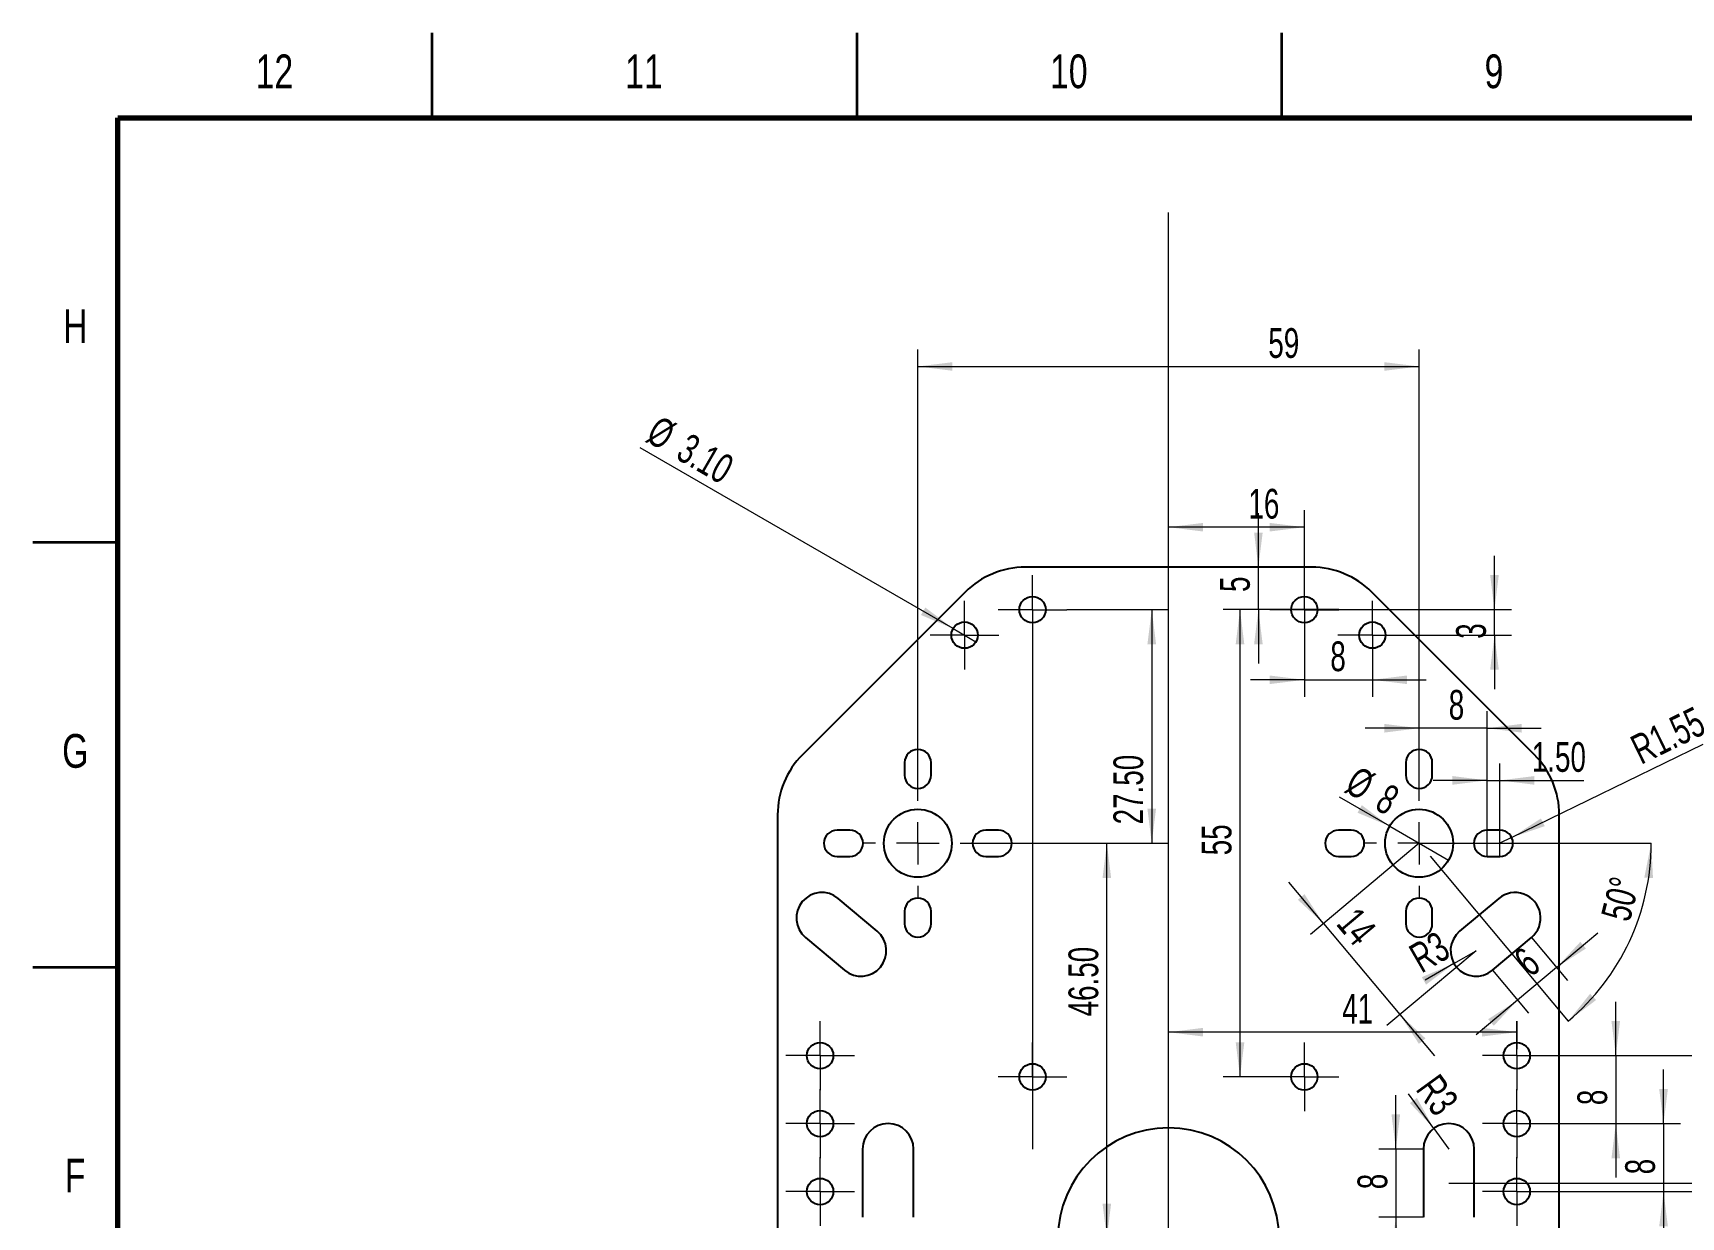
# Model space of a CAD drawing. Header units: millimetres. Extents: x 0 to 594, y 0 to 420.
# Drawn here: x 0 to 194, y 280.6 to 420 of the extents above; entities that cross this region are included whole.
import ezdxf

# ---------------------------------------------------------------- set-up
doc = ezdxf.new("R2010")
doc.units = ezdxf.units.MM
doc.styles.add('SLDTEXTSTYLE0', font='TXT', dxfattribs={"width": 0.75})
doc.styles.add('SLDTEXTSTYLE3', font='TXT', dxfattribs={"width": 0.7})
doc.dimstyles.new('SLDDIMSTYLE0', dxfattribs={"dimtxt": 3.5, "dimasz": 4.08, "dimexe": 0, "dimexo": 0.0625, "dimgap": 0.875, "dimtad": 2, "dimrnd": 1e-09, "dimzin": 12, "dimdsep": 46, "dimtxsty": 'SLDTEXTSTYLE3', "dimsah": 1, "dimcen": 0.09, "dimadec": 0, "dimazin": 3, "dimtfac": 1, "dimtmove": 0, "dimatfit": 0, "dimfxl": 1, "dimfrac": 2, "dimtolj": 1, "dimtzin": 12, "dimarcsym": 0})
doc.dimstyles.new('SLDDIMSTYLE1', dxfattribs={"dimtxt": 3.5, "dimasz": 4.08, "dimexe": 0, "dimexo": 0.0625, "dimgap": 0.875, "dimtad": 2, "dimrnd": 1e-09, "dimzin": 12, "dimdsep": 46, "dimtxsty": 'SLDTEXTSTYLE3', "dimsah": 1, "dimcen": 0.09, "dimadec": 0, "dimazin": 3, "dimtfac": 1, "dimtofl": 0, "dimtmove": 0, "dimatfit": 3, "dimfxl": 1, "dimfrac": 2, "dimtolj": 1, "dimtzin": 12, "dimarcsym": 0})
doc.dimstyles.new('SLDDIMSTYLE2', dxfattribs={"dimtxt": 3.5, "dimasz": 4.08, "dimexe": 0, "dimexo": 0.0625, "dimgap": 0.875, "dimtad": 2, "dimrnd": 1e-09, "dimzin": 12, "dimdsep": 46, "dimtxsty": 'SLDTEXTSTYLE3', "dimblk1": 'NONE', "dimsah": 1, "dimcen": 0, "dimadec": 0, "dimazin": 3, "dimtfac": 1, "dimtmove": 0, "dimatfit": 3, "dimldrblk": 'NONE', "dimfxl": 1, "dimfrac": 2, "dimtolj": 1, "dimtzin": 12, "dimarcsym": 0})
doc.dimstyles.new('SLDDIMSTYLE3', dxfattribs={"dimtxt": 3.5, "dimasz": 4.08, "dimexe": 0, "dimexo": 0.0625, "dimgap": 0.875, "dimtad": 2, "dimrnd": 1e-09, "dimzin": 12, "dimdsep": 46, "dimtxsty": 'SLDTEXTSTYLE3', "dimsah": 1, "dimcen": 0, "dimadec": 0, "dimazin": 3, "dimtfac": 1, "dimtofl": 0, "dimtmove": 0, "dimatfit": 3, "dimfxl": 1, "dimfrac": 2, "dimtolj": 1, "dimtzin": 12, "dimarcsym": 0})
doc.dimstyles.new('SLDDIMSTYLE4', dxfattribs={"dimtxt": 3.5, "dimasz": 4.08, "dimexe": 0, "dimexo": 0.0625, "dimgap": 0.875, "dimtad": 2, "dimrnd": 1e-09, "dimzin": 4, "dimdsep": 46, "dimtxsty": 'SLDTEXTSTYLE3', "dimsah": 1, "dimcen": 0.09, "dimadec": 0, "dimazin": 1, "dimtfac": 1, "dimtmove": 0, "dimatfit": 0, "dimfxl": 1, "dimfrac": 2, "dimtolj": 1, "dimtzin": 12, "dimarcsym": 0})
doc.dimstyles.new('SLDDIMSTYLE5', dxfattribs={"dimtxt": 3.5, "dimasz": 4.08, "dimexe": 0, "dimexo": 0.0625, "dimgap": 0.875, "dimtad": 2, "dimrnd": 1e-09, "dimzin": 4, "dimdsep": 46, "dimtxsty": 'SLDTEXTSTYLE3', "dimsah": 1, "dimcen": 0.09, "dimadec": 0, "dimazin": 1, "dimtfac": 1, "dimtofl": 0, "dimtmove": 0, "dimatfit": 3, "dimfxl": 1, "dimfrac": 2, "dimtolj": 1, "dimtzin": 12, "dimarcsym": 0})
doc.dimstyles.new('SLDDIMSTYLE6', dxfattribs={"dimtxt": 3.5, "dimasz": 4.08, "dimexe": 0, "dimexo": 0.0625, "dimgap": 0.875, "dimtad": 2, "dimdec": 4, "dimzin": 12, "dimdsep": 46, "dimtxsty": 'SLDTEXTSTYLE3', "dimsah": 1, "dimcen": 0.09, "dimazin": 3, "dimtfac": 1, "dimtofl": 0, "dimtmove": 0, "dimatfit": 3, "dimfxl": 1, "dimfrac": 2, "dimtolj": 1, "dimtzin": 12, "dimarcsym": 0})
doc.dimstyles.new('SLDDIMSTYLE7', dxfattribs={"dimtxt": 3.5, "dimasz": 4.08, "dimexe": 0, "dimexo": 0.0625, "dimgap": 0.875, "dimtad": 2, "dimrnd": 1e-09, "dimzin": 4, "dimdsep": 46, "dimtxsty": 'SLDTEXTSTYLE3', "dimblk1": 'NONE', "dimsah": 1, "dimcen": 0, "dimadec": 0, "dimazin": 1, "dimtfac": 1, "dimtmove": 0, "dimatfit": 3, "dimldrblk": 'NONE', "dimfxl": 1, "dimfrac": 2, "dimtolj": 1, "dimtzin": 12, "dimarcsym": 0})

# ---------------------------------------------------------------- blocks, each defined once
blk = doc.blocks.new('_D_2')
at = {"color": 7, "linetype": 'Continuous', "lineweight": 18}
for q in [(153.77, 330.02), (166.61, 322.61)]:
    blk.add_line((159.69, 326.61), q, dxfattribs=at)
blk.add_solid([(159.69, 326.61), (156.41, 329.09), (155.9, 328.21)], dxfattribs=at)
at = {"color": 7, "linetype": 'Continuous', "lineweight": 18, "char_height": 3.5, "attachment_point": 1, "rotation": 330, "style": 'SLDTEXTSTYLE3'}
for s, insert in [('%%c', (155.97, 333.83)), ('8', (159.53, 331.76))]:
    blk.add_mtext(s, dxfattribs=dict(at, insert=insert))
blk = doc.blocks.new('_None')
blk = doc.blocks.new('_D_3')
at = {"color": 7, "linetype": 'Continuous', "lineweight": 18}
for q in [(196.6, 336.28), (172.65, 324.61)]:
    blk.add_line((174.04, 325.29), q, dxfattribs=at)
blk.add_solid([(174.04, 325.29), (177.93, 326.62), (177.49, 327.53)], dxfattribs=at)
at = {"color": 7, "linetype": 'Continuous', "lineweight": 18, "insert": (187.73, 336.97), "char_height": 3.5, "attachment_point": 1, "rotation": 25.981, "style": 'SLDTEXTSTYLE3'}
blk.add_mtext('R1.55', dxfattribs=at)
blk = doc.blocks.new('_D_4')
at = {"color": 7, "linetype": 'Continuous', "lineweight": 18}
for p, q in [((171.15, 323.06), (171.15, 334.01)), ((172.65, 323.06), (172.65, 334.01)), ((171.15, 332.01), (164.8, 332.01)), ((171.15, 332.01), (172.65, 332.01)), ((172.65, 332.01), (182.55, 332.01))]:
    blk.add_line(p, q, dxfattribs=at)
for points in [[(171.15, 332.01), (167.07, 332.52), (167.07, 331.5)], [(172.65, 332.01), (176.73, 331.5), (176.73, 332.52)]]:
    blk.add_solid(points, dxfattribs=at)
at = {"color": 7, "linetype": 'Continuous', "lineweight": 18, "insert": (176.41, 336.52), "char_height": 3.5, "attachment_point": 1, "style": 'SLDTEXTSTYLE3'}
blk.add_mtext('1.50', dxfattribs=at)
blk = doc.blocks.new('_D_5')
at = {"color": 7, "linetype": 'Continuous', "lineweight": 18}
for p, q in [((163.15, 331.11), (163.15, 340.15)), ((171.15, 324.61), (171.15, 340.15)), ((163.15, 338.15), (156.8, 338.15)), ((171.15, 338.15), (163.15, 338.15)), ((171.15, 338.15), (177.5, 338.15))]:
    blk.add_line(p, q, dxfattribs=at)
for points in [[(163.15, 338.15), (159.07, 338.66), (159.07, 337.64)], [(171.15, 338.15), (175.23, 337.64), (175.23, 338.66)]]:
    blk.add_solid(points, dxfattribs=at)
at = {"color": 7, "linetype": 'Continuous', "lineweight": 18, "insert": (166.64, 342.66), "char_height": 3.5, "attachment_point": 1, "style": 'SLDTEXTSTYLE3'}
blk.add_mtext('8', dxfattribs=at)
blk = doc.blocks.new('_D_6')
at = {"color": 7, "linetype": 'Continuous', "lineweight": 18}
for p, q in [((174.65, 303.66), (174.65, 300.37)), ((174.65, 302.37), (133.65, 302.37))]:
    blk.add_line(p, q, dxfattribs=at)
for points in [[(133.65, 302.37), (137.73, 301.86), (137.73, 302.88)], [(174.65, 302.37), (170.57, 302.88), (170.57, 301.86)]]:
    blk.add_solid(points, dxfattribs=at)
at = {"color": 7, "linetype": 'Continuous', "lineweight": 18, "insert": (154.1, 306.88), "char_height": 3.5, "attachment_point": 1, "style": 'SLDTEXTSTYLE3'}
blk.add_mtext('41', dxfattribs=at)
blk = doc.blocks.new('_D_7')
at = {"color": 7, "linetype": 'Continuous', "lineweight": 18}
for p, q in [((104.15, 331.11), (104.15, 382.74)), ((163.15, 331.11), (163.15, 382.74)), ((104.15, 380.74), (163.15, 380.74))]:
    blk.add_line(p, q, dxfattribs=at)
for points in [[(104.15, 380.74), (108.23, 380.23), (108.23, 381.24)], [(163.15, 380.74), (159.07, 381.24), (159.07, 380.23)]]:
    blk.add_solid(points, dxfattribs=at)
at = {"color": 7, "linetype": 'Continuous', "lineweight": 18, "insert": (145.4, 385.25), "char_height": 3.5, "attachment_point": 1, "style": 'SLDTEXTSTYLE3'}
blk.add_mtext('59', dxfattribs=at)
blk = doc.blocks.new('_D_8')
at = {"color": 7, "linetype": 'Continuous', "lineweight": 18}
for p, q in [((133.65, 324.61), (133.65, 363.82)), ((149.65, 356.16), (149.65, 363.82)), ((149.65, 361.82), (133.65, 361.82))]:
    blk.add_line(p, q, dxfattribs=at)
for points in [[(133.65, 361.82), (137.73, 361.31), (137.73, 362.32)], [(149.65, 361.82), (145.57, 362.32), (145.57, 361.31)]]:
    blk.add_solid(points, dxfattribs=at)
at = {"color": 7, "linetype": 'Continuous', "lineweight": 18, "insert": (143.06, 366.33), "char_height": 3.5, "attachment_point": 1, "style": 'SLDTEXTSTYLE3'}
blk.add_mtext('16', dxfattribs=at)
blk = doc.blocks.new('_D_12')
at = {"color": 7, "linetype": 'Continuous', "lineweight": 18}
for p, q in [((110.65, 324.61), (128.4, 324.61)), ((126.4, 278.11), (126.4, 324.61)), ((133.65, 278.11), (124.4, 278.11))]:
    blk.add_line(p, q, dxfattribs=at)
for points in [[(126.4, 324.61), (125.89, 320.53), (126.9, 320.53)], [(126.4, 278.11), (126.9, 282.19), (125.89, 282.19)]]:
    blk.add_solid(points, dxfattribs=at)
at = {"color": 7, "linetype": 'Continuous', "lineweight": 18, "insert": (121.88, 304.22), "char_height": 3.5, "attachment_point": 1, "rotation": 90, "style": 'SLDTEXTSTYLE3'}
blk.add_mtext('46.50', dxfattribs=at)
blk = doc.blocks.new('_D_13')
at = {"color": 7, "linetype": 'Continuous', "lineweight": 18}
for p, q in [((144.23, 357.11), (144.23, 363.46)), ((144.23, 352.11), (144.23, 357.11)), ((153.7, 352.11), (142.23, 352.11)), ((144.23, 352.11), (144.23, 345.76))]:
    blk.add_line(p, q, dxfattribs=at)
for points in [[(144.23, 357.11), (144.74, 361.19), (143.73, 361.19)], [(144.23, 352.11), (143.73, 348.03), (144.74, 348.03)]]:
    blk.add_solid(points, dxfattribs=at)
at = {"color": 7, "linetype": 'Continuous', "lineweight": 18, "insert": (139.72, 354.19), "char_height": 3.5, "attachment_point": 1, "rotation": 90, "style": 'SLDTEXTSTYLE3'}
blk.add_mtext('5', dxfattribs=at)
blk = doc.blocks.new('_D_14')
at = {"color": 7, "linetype": 'Continuous', "lineweight": 18}
for p, q in [((216.47, 299.61), (216.47, 324.61)), ((178.7, 299.61), (218.47, 299.61))]:
    blk.add_line(p, q, dxfattribs=at)
for points in [[(216.47, 324.61), (215.96, 320.53), (216.98, 320.53)], [(216.47, 299.61), (216.98, 303.69), (215.96, 303.69)]]:
    blk.add_solid(points, dxfattribs=at)
at = {"color": 7, "linetype": 'Continuous', "lineweight": 18, "insert": (211.96, 309.8), "char_height": 3.5, "attachment_point": 1, "rotation": 90, "style": 'SLDTEXTSTYLE3'}
blk.add_mtext('25', dxfattribs=at)
blk = doc.blocks.new('_D_15')
at = {"color": 7, "linetype": 'Continuous', "lineweight": 18}
for p, q in [((131.77, 254.42), (114.83, 248.26)), ((133.65, 253.11), (133.65, 235.08))]:
    blk.add_line(p, q, dxfattribs=at)
blk.add_arc((133.65, 255.11), 20.02, 200, 270, dxfattribs=at)
for points in [[(114.83, 248.26), (116.15, 244.36), (117.06, 244.81)], [(133.65, 235.08), (129.64, 236), (129.54, 234.99)]]:
    blk.add_solid(points, dxfattribs=at)
at = {"color": 7, "linetype": 'Continuous', "lineweight": 18, "insert": (127.13, 240.7), "char_height": 3.5, "attachment_point": 1, "rotation": 346.8117, "style": 'SLDTEXTSTYLE3'}
blk.add_mtext('70°', dxfattribs=at)
blk = doc.blocks.new('_D_18')
at = {"color": 7, "linetype": 'Continuous', "lineweight": 18}
for p, q in [((165.15, 324.61), (190.47, 324.61)), ((164.44, 323.08), (180.71, 303.68))]:
    blk.add_line(p, q, dxfattribs=at)
blk.add_arc((163.15, 324.61), 27.32, 310, 0, dxfattribs=at)
for points in [[(190.47, 324.61), (189.66, 320.58), (190.68, 320.5)], [(180.71, 303.68), (183.99, 306.16), (183.28, 306.89)]]:
    blk.add_solid(points, dxfattribs=at)
at = {"color": 7, "linetype": 'Continuous', "lineweight": 18, "insert": (184.53, 316.08), "char_height": 3.5, "attachment_point": 1, "rotation": 75.9121, "style": 'SLDTEXTSTYLE3'}
blk.add_mtext('50°', dxfattribs=at)
blk = doc.blocks.new('_D_19')
at = {"color": 7, "linetype": 'Continuous', "lineweight": 18}
for q in [(163.86, 308.49), (169.85, 311.95)]:
    blk.add_line((167.25, 310.45), q, dxfattribs=at)
blk.add_solid([(167.25, 310.45), (163.47, 308.85), (163.97, 307.97)], dxfattribs=at)
at = {"color": 7, "linetype": 'Continuous', "lineweight": 18, "insert": (161.67, 312.28), "char_height": 3.5, "attachment_point": 1, "rotation": 30, "style": 'SLDTEXTSTYLE3'}
blk.add_mtext('R3', dxfattribs=at)
blk = doc.blocks.new('_D_20')
at = {"color": 7, "linetype": 'Continuous', "lineweight": 18}
for p, q in [((163.15, 324.61), (150.36, 313.88)), ((151.89, 315.16), (147.81, 320.03)), ((151.89, 315.16), (160.89, 304.44)), ((169.85, 311.95), (159.36, 303.15)), ((160.89, 304.44), (164.97, 299.57))]:
    blk.add_line(p, q, dxfattribs=at)
for points in [[(151.89, 315.16), (149.66, 318.61), (148.88, 317.96)], [(160.89, 304.44), (163.13, 300.99), (163.9, 301.64)]]:
    blk.add_solid(points, dxfattribs=at)
at = {"color": 7, "linetype": 'Continuous', "lineweight": 18, "insert": (155.96, 317.33), "char_height": 3.5, "attachment_point": 1, "rotation": 310, "style": 'SLDTEXTSTYLE3'}
blk.add_mtext('14', dxfattribs=at)
blk = doc.blocks.new('_D_21')
at = {"color": 7, "linetype": 'Continuous', "lineweight": 18}
for p, q in [((176.38, 313.51), (180.62, 308.46)), ((179.33, 309.99), (184.2, 314.07)), ((171.78, 309.66), (176.02, 304.6)), ((179.33, 309.99), (174.74, 306.13)), ((174.74, 306.13), (169.87, 302.05))]:
    blk.add_line(p, q, dxfattribs=at)
for points in [[(179.33, 309.99), (182.78, 312.22), (182.13, 313)], [(174.74, 306.13), (171.28, 303.9), (171.94, 303.12)]]:
    blk.add_solid(points, dxfattribs=at)
at = {"color": 7, "linetype": 'Continuous', "lineweight": 18, "insert": (174.02, 311.42), "char_height": 3.5, "attachment_point": 1, "rotation": 40, "style": 'SLDTEXTSTYLE3'}
blk.add_mtext('6', dxfattribs=at)
blk = doc.blocks.new('_D_24')
at = {"color": 7, "linetype": 'Continuous', "lineweight": 18}
for p, q in [((160.41, 288.61), (160.41, 294.96)), ((163.65, 288.61), (158.41, 288.61)), ((160.41, 288.61), (160.41, 280.61)), ((163.65, 280.61), (158.41, 280.61)), ((160.41, 280.61), (160.41, 274.26))]:
    blk.add_line(p, q, dxfattribs=at)
for points in [[(160.41, 288.61), (160.92, 292.69), (159.9, 292.69)], [(160.41, 280.61), (159.9, 276.53), (160.92, 276.53)]]:
    blk.add_solid(points, dxfattribs=at)
at = {"color": 7, "linetype": 'Continuous', "lineweight": 18, "insert": (155.9, 283.88), "char_height": 3.5, "attachment_point": 1, "rotation": 90, "style": 'SLDTEXTSTYLE3'}
blk.add_mtext('8', dxfattribs=at)
blk = doc.blocks.new('_D_25')
at = {"color": 7, "linetype": 'Continuous', "lineweight": 18}
for q in [(161.92, 295.1), (166.65, 288.61)]:
    blk.add_line((164.88, 291.03), q, dxfattribs=at)
blk.add_solid([(164.88, 291.03), (162.89, 294.63), (162.07, 294.03)], dxfattribs=at)
at = {"color": 7, "linetype": 'Continuous', "lineweight": 18, "insert": (165.49, 297.7), "char_height": 3.5, "attachment_point": 1, "rotation": 306.0593, "style": 'SLDTEXTSTYLE3'}
blk.add_mtext('R3', dxfattribs=at)
blk = doc.blocks.new('_D_27')
at = {"color": 7, "linetype": 'Continuous', "lineweight": 18}
for p, q in [((202.43, 284.61), (202.43, 324.61)), ((166.65, 284.61), (204.43, 284.61))]:
    blk.add_line(p, q, dxfattribs=at)
for points in [[(202.43, 324.61), (201.92, 320.53), (202.93, 320.53)], [(202.43, 284.61), (202.93, 288.69), (201.92, 288.69)]]:
    blk.add_solid(points, dxfattribs=at)
at = {"color": 7, "linetype": 'Continuous', "lineweight": 18, "insert": (197.91, 288.11), "char_height": 3.5, "attachment_point": 1, "rotation": 90, "style": 'SLDTEXTSTYLE3'}
blk.add_mtext('40', dxfattribs=at)
blk = doc.blocks.new('_D_32')
at = {"color": 7, "linetype": 'Continuous', "lineweight": 18}
for p, q in [((149.65, 348.06), (149.65, 341.85)), ((149.65, 343.85), (143.3, 343.85)), ((149.65, 343.85), (157.65, 343.85)), ((157.65, 345.06), (157.65, 341.85)), ((157.65, 343.85), (164, 343.85))]:
    blk.add_line(p, q, dxfattribs=at)
for points in [[(149.65, 343.85), (145.57, 344.36), (145.57, 343.35)], [(157.65, 343.85), (161.73, 343.35), (161.73, 344.36)]]:
    blk.add_solid(points, dxfattribs=at)
at = {"color": 7, "linetype": 'Continuous', "lineweight": 18, "insert": (152.7, 348.37), "char_height": 3.5, "attachment_point": 1, "style": 'SLDTEXTSTYLE3'}
blk.add_mtext('8', dxfattribs=at)
blk = doc.blocks.new('_D_33')
at = {"color": 7, "linetype": 'Continuous', "lineweight": 18}
for p, q in [((172.02, 352.11), (172.02, 358.46)), ((153.7, 352.11), (174.02, 352.11)), ((172.02, 349.11), (172.02, 352.11)), ((161.7, 349.11), (174.02, 349.11)), ((172.02, 349.11), (172.02, 342.76))]:
    blk.add_line(p, q, dxfattribs=at)
for points in [[(172.02, 352.11), (172.53, 356.19), (171.51, 356.19)], [(172.02, 349.11), (171.51, 345.03), (172.53, 345.03)]]:
    blk.add_solid(points, dxfattribs=at)
at = {"color": 7, "linetype": 'Continuous', "lineweight": 18, "insert": (167.51, 348.68), "char_height": 3.5, "attachment_point": 1, "rotation": 90, "style": 'SLDTEXTSTYLE3'}
blk.add_mtext('3', dxfattribs=at)
blk = doc.blocks.new('_D_37')
at = {"color": 7, "linetype": 'Continuous', "lineweight": 18}
for q in [(71.45, 371.16), (110.99, 348.33)]:
    blk.add_line((108.31, 349.88), q, dxfattribs=at)
blk.add_solid([(108.31, 349.88), (105.03, 352.36), (104.52, 351.48)], dxfattribs=at)
at = {"color": 7, "linetype": 'Continuous', "lineweight": 18, "char_height": 3.5, "attachment_point": 1, "rotation": 330, "style": 'SLDTEXTSTYLE3'}
for s, insert in [('%%c', (73.71, 375.08)), ('3.10', (77.26, 373.01))]:
    blk.add_mtext(s, dxfattribs=dict(at, insert=insert))
blk = doc.blocks.new('_D_38')
at = {"color": 7, "linetype": 'Continuous', "lineweight": 18}
for p, q in [((145.6, 352.11), (140.07, 352.11)), ((142.07, 297.11), (142.07, 352.11)), ((145.6, 297.11), (140.07, 297.11))]:
    blk.add_line(p, q, dxfattribs=at)
for points in [[(142.07, 352.11), (141.56, 348.03), (142.58, 348.03)], [(142.07, 297.11), (142.58, 301.19), (141.56, 301.19)]]:
    blk.add_solid(points, dxfattribs=at)
at = {"color": 7, "linetype": 'Continuous', "lineweight": 18, "insert": (137.56, 323.19), "char_height": 3.5, "attachment_point": 1, "rotation": 90, "style": 'SLDTEXTSTYLE3'}
blk.add_mtext('55', dxfattribs=at)
blk = doc.blocks.new('_D_39')
at = {"color": 7, "linetype": 'Continuous', "lineweight": 18}
for p, q in [((186.3, 299.61), (186.3, 305.96)), ((178.7, 299.61), (188.3, 299.61)), ((186.3, 299.61), (186.3, 291.61)), ((178.7, 291.61), (188.3, 291.61)), ((186.3, 291.61), (186.3, 285.26))]:
    blk.add_line(p, q, dxfattribs=at)
for points in [[(186.3, 299.61), (186.8, 303.69), (185.79, 303.69)], [(186.3, 291.61), (185.79, 287.53), (186.8, 287.53)]]:
    blk.add_solid(points, dxfattribs=at)
at = {"color": 7, "linetype": 'Continuous', "lineweight": 18, "insert": (181.78, 293.78), "char_height": 3.5, "attachment_point": 1, "rotation": 90, "style": 'SLDTEXTSTYLE3'}
blk.add_mtext('8', dxfattribs=at)
blk = doc.blocks.new('_D_43')
at = {"color": 7, "linetype": 'Continuous', "lineweight": 18}
for p, q in [((207.65, 275.61), (207.65, 281.96)), ((178.7, 275.61), (209.65, 275.61)), ((207.65, 275.61), (207.65, 267.61)), ((178.7, 267.61), (209.65, 267.61)), ((207.65, 267.61), (207.65, 261.26))]:
    blk.add_line(p, q, dxfattribs=at)
for points in [[(207.65, 275.61), (208.16, 279.69), (207.14, 279.69)], [(207.65, 267.61), (207.14, 263.53), (208.16, 263.53)]]:
    blk.add_solid(points, dxfattribs=at)
at = {"color": 7, "linetype": 'Continuous', "lineweight": 18, "insert": (203.14, 270.52), "char_height": 3.5, "attachment_point": 1, "rotation": 90, "style": 'SLDTEXTSTYLE3'}
blk.add_mtext('8', dxfattribs=at)
blk = doc.blocks.new('_D_44')
at = {"color": 7, "linetype": 'Continuous', "lineweight": 18}
for p, q in [((191.92, 291.61), (191.92, 297.96)), ((178.7, 291.61), (193.92, 291.61)), ((191.92, 291.61), (191.92, 283.61)), ((178.7, 283.61), (193.92, 283.61)), ((191.92, 283.61), (191.92, 277.26))]:
    blk.add_line(p, q, dxfattribs=at)
for points in [[(191.92, 291.61), (192.43, 295.69), (191.41, 295.69)], [(191.92, 283.61), (191.41, 279.53), (192.43, 279.53)]]:
    blk.add_solid(points, dxfattribs=at)
at = {"color": 7, "linetype": 'Continuous', "lineweight": 18, "insert": (187.41, 285.64), "char_height": 3.5, "attachment_point": 1, "rotation": 90, "style": 'SLDTEXTSTYLE3'}
blk.add_mtext('8', dxfattribs=at)
blk = doc.blocks.new('_D_45')
at = {"color": 7, "linetype": 'Continuous', "lineweight": 18}
for p, q in [((198.65, 283.61), (198.65, 289.96)), ((178.7, 283.61), (200.65, 283.61)), ((198.65, 283.61), (198.65, 275.61)), ((178.7, 275.61), (200.65, 275.61)), ((198.65, 275.61), (198.65, 269.26))]:
    blk.add_line(p, q, dxfattribs=at)
for points in [[(198.65, 283.61), (199.16, 287.69), (198.14, 287.69)], [(198.65, 275.61), (198.14, 271.53), (199.16, 271.53)]]:
    blk.add_solid(points, dxfattribs=at)
at = {"color": 7, "linetype": 'Continuous', "lineweight": 18, "insert": (194.14, 277.64), "char_height": 3.5, "attachment_point": 1, "rotation": 90, "style": 'SLDTEXTSTYLE3'}
blk.add_mtext('8', dxfattribs=at)
blk = doc.blocks.new('_D_50')
at = {"color": 7, "linetype": 'Continuous', "lineweight": 18}
for p, q in [((121.7, 352.11), (133.68, 352.11)), ((131.68, 352.11), (131.68, 324.61)), ((110.65, 324.61), (133.68, 324.61))]:
    blk.add_line(p, q, dxfattribs=at)
for points in [[(131.68, 352.11), (131.17, 348.03), (132.19, 348.03)], [(131.68, 324.61), (132.19, 328.69), (131.17, 328.69)]]:
    blk.add_solid(points, dxfattribs=at)
at = {"color": 7, "linetype": 'Continuous', "lineweight": 18, "insert": (127.17, 326.83), "char_height": 3.5, "attachment_point": 1, "rotation": 90, "style": 'SLDTEXTSTYLE3'}
blk.add_mtext('27.50', dxfattribs=at)
blk = doc.blocks.new('SW_CENTERMARKSYMBOL_0')
at = {"color": 0, "linetype": 'Continuous', "lineweight": 0}
for p, q in [((0, 5), (0, 6.5)), ((0, 0), (0, 2.5)), ((-5, 0), (-6.5, 0)), ((0, 0), (-2.5, 0)), ((0, 0), (0, -2.5)), ((0, 0), (2.5, 0)), ((5, 0), (6.5, 0)), ((0, -5), (0, -6.5))]:
    blk.add_line(p, q, dxfattribs=at)
blk = doc.blocks.new('SW_CENTERMARKSYMBOL_1')
at = {"color": 0, "linetype": 'Continuous', "lineweight": 0}
for p, q in [((0, 2.5), (0, 4.05)), ((0, 0), (0, 2.5)), ((-2.5, 0), (-4.05, 0)), ((0, 0), (-2.5, 0)), ((0, 0), (0, -2.5)), ((0, 0), (2.5, 0)), ((2.5, 0), (4.05, 0)), ((0, -2.5), (0, -4.05))]:
    blk.add_line(p, q, dxfattribs=at)
blk = doc.blocks.new('SW_CENTERMARKSYMBOL_3')
at = {"color": 0, "linetype": 'Continuous', "lineweight": 0}
for p, q in [((0, 2.5), (0, 4.05)), ((0, 0), (0, 2.5)), ((-2.5, 0), (-4.05, 0)), ((0, 0), (-2.5, 0)), ((0, 0), (0, -2.5)), ((0, 0), (2.5, 0)), ((2.5, 0), (4.05, 0)), ((0, -2.5), (0, -4.05))]:
    blk.add_line(p, q, dxfattribs=at)
blk = doc.blocks.new('SW_CENTERMARKSYMBOL_4')
at = {"color": 0, "linetype": 'Continuous', "lineweight": 0}
for p, q in [((0, 2.5), (0, 4.05)), ((0, 0), (0, 2.5)), ((-2.5, 0), (-4.05, 0)), ((0, 0), (-2.5, 0)), ((0, 0), (0, -2.5)), ((0, 0), (2.5, 0)), ((2.5, 0), (4.05, 0)), ((0, -2.5), (0, -4.05))]:
    blk.add_line(p, q, dxfattribs=at)
blk = doc.blocks.new('SW_CENTERMARKSYMBOL_5')
at = {"color": 0, "linetype": 'Continuous', "lineweight": 0}
for p, q in [((0, 5), (0, 6.5)), ((0, 0), (0, 2.5)), ((-5, 0), (-6.5, 0)), ((0, 0), (-2.5, 0)), ((0, 0), (0, -2.5)), ((0, 0), (2.5, 0)), ((5, 0), (6.5, 0)), ((0, -5), (0, -6.5))]:
    blk.add_line(p, q, dxfattribs=at)
blk = doc.blocks.new('SW_CENTERMARKSYMBOL_6')
at = {"color": 0, "linetype": 'Continuous', "lineweight": 0}
for p, q in [((0, 2.5), (0, 4.05)), ((0, 0), (0, 2.5)), ((-2.5, 0), (-4.05, 0)), ((0, 0), (-2.5, 0)), ((0, 0), (0, -2.5)), ((0, 0), (2.5, 0)), ((2.5, 0), (4.05, 0)), ((0, -2.5), (0, -4.05))]:
    blk.add_line(p, q, dxfattribs=at)
blk = doc.blocks.new('SW_CENTERMARKSYMBOL_7')
at = {"color": 0, "linetype": 'Continuous', "lineweight": 0}
for p, q in [((0, 2.5), (0, 4.05)), ((0, 0), (0, 2.5)), ((-2.5, 0), (-4.05, 0)), ((0, 0), (-2.5, 0)), ((0, 0), (0, -2.5)), ((0, 0), (2.5, 0)), ((2.5, 0), (4.05, 0)), ((0, -2.5), (0, -4.05))]:
    blk.add_line(p, q, dxfattribs=at)
blk = doc.blocks.new('SW_CENTERMARKSYMBOL_8')
at = {"color": 0, "linetype": 'Continuous', "lineweight": 0}
for p, q in [((0, 2.5), (0, 4.05)), ((0, 0), (0, 2.5)), ((-2.5, 0), (-4.05, 0)), ((0, 0), (-2.5, 0)), ((0, 0), (0, -2.5)), ((0, 0), (2.5, 0)), ((2.5, 0), (4.05, 0)), ((0, -2.5), (0, -4.05))]:
    blk.add_line(p, q, dxfattribs=at)
blk = doc.blocks.new('SW_CENTERMARKSYMBOL_9')
at = {"color": 0, "linetype": 'Continuous', "lineweight": 0}
for p, q in [((0, 2.5), (0, 4.05)), ((0, 0), (0, 2.5)), ((-2.5, 0), (-4.05, 0)), ((0, 0), (-2.5, 0)), ((0, 0), (0, -2.5)), ((0, 0), (2.5, 0)), ((2.5, 0), (4.05, 0)), ((0, -2.5), (0, -63.52))]:
    blk.add_line(p, q, dxfattribs=at)
blk = doc.blocks.new('SW_CENTERMARKSYMBOL_27')
at = {"color": 0, "linetype": 'Continuous', "lineweight": 0}
for p, q in [((0, 2.5), (0, 4.05)), ((0, 0), (0, 2.5)), ((-2.5, 0), (-4.05, 0)), ((0, 0), (-2.5, 0)), ((0, 0), (0, -2.5)), ((0, 0), (2.5, 0)), ((2.5, 0), (4.05, 0)), ((0, -2.5), (0, -4.05))]:
    blk.add_line(p, q, dxfattribs=at)
blk = doc.blocks.new('SW_CENTERMARKSYMBOL_28')
at = {"color": 0, "linetype": 'Continuous', "lineweight": 0}
for p, q in [((0, 2.5), (0, 4.05)), ((0, 0), (0, 2.5)), ((-2.5, 0), (-4.05, 0)), ((0, 0), (-2.5, 0)), ((0, 0), (0, -2.5)), ((0, 0), (2.5, 0)), ((2.5, 0), (4.05, 0)), ((0, -2.5), (0, -4.05))]:
    blk.add_line(p, q, dxfattribs=at)
blk = doc.blocks.new('SW_CENTERMARKSYMBOL_29')
at = {"color": 0, "linetype": 'Continuous', "lineweight": 0}
for p, q in [((0, 2.5), (0, 4.05)), ((0, 0), (0, 2.5)), ((-2.5, 0), (-4.05, 0)), ((0, 0), (-2.5, 0)), ((0, 0), (0, -2.5)), ((0, 0), (2.5, 0)), ((2.5, 0), (4.05, 0)), ((0, -2.5), (0, -4.05))]:
    blk.add_line(p, q, dxfattribs=at)
blk = doc.blocks.new('SW_CENTERMARKSYMBOL_30')
at = {"color": 0, "linetype": 'Continuous', "lineweight": 0}
for p, q in [((0, 2.5), (0, 4.05)), ((0, 0), (0, 2.5)), ((-2.5, 0), (-4.05, 0)), ((0, 0), (-2.5, 0)), ((0, 0), (0, -2.5)), ((0, 0), (2.5, 0)), ((2.5, 0), (4.05, 0)), ((0, -2.5), (0, -4.05))]:
    blk.add_line(p, q, dxfattribs=at)
blk = doc.blocks.new('SW_CENTERMARKSYMBOL_31')
at = {"color": 0, "linetype": 'Continuous', "lineweight": 0}
for p, q in [((0, 2.5), (0, 4.05)), ((0, 0), (0, 2.5)), ((-2.5, 0), (-4.05, 0)), ((0, 0), (-2.5, 0)), ((0, 0), (0, -2.5)), ((0, 0), (2.5, 0)), ((2.5, 0), (4.05, 0)), ((0, -2.5), (0, -4.05))]:
    blk.add_line(p, q, dxfattribs=at)
blk = doc.blocks.new('SW_CENTERMARKSYMBOL_34')
at = {"color": 0, "linetype": 'Continuous', "lineweight": 0}
blk.add_line((0, 5), (0, 188.77), dxfattribs=at)

msp = doc.modelspace()

# ---------------------------------------------------------------- linework, layer by layer
at = {"color": 7, "linetype": 'Continuous', "lineweight": 35}
for p, q in [((47, 410), (47, 420)), ((97, 410), (97, 420)), ((147, 410), (147, 420)), ((10, 360), (0, 360)), ((10, 310), (0, 310))]:
    msp.add_line(p, q, dxfattribs=at)
at = {"color": 7, "linetype": 'Continuous', "lineweight": 70}
for p, q in [((10, 10), (10, 410)), ((10, 410), (584, 410))]:
    msp.add_line(p, q, dxfattribs=at)
at = {"color": 7, "linetype": 'Continuous', "lineweight": 25}
for p, q in [((150.50786, 357.10765), (116.79214, 357.10765)), ((109.72107, 354.17872), (90.57893, 335.03658)), ((176.72107, 335.03658), (157.57893, 354.17872)), ((102.6, 334.10765), (102.6, 332.60765)), ((105.7, 332.60765), (105.7, 334.10765)), ((161.6, 334.10765), (161.6, 332.60765)), ((164.7, 332.60765), (164.7, 334.10765)), ((87.65, 327.96552), (87.65, 180.87765)), ((179.65, 180.87765), (179.65, 327.96552)), ((96.15, 326.15765), (94.65, 326.15765)), ((113.65, 326.15765), (112.15, 326.15765)), ((155.15, 326.15765), (153.65, 326.15765)), ((172.65, 326.15765), (171.15, 326.15765)), ((94.65, 323.05765), (96.15, 323.05765)), ((112.15, 323.05765), (113.65, 323.05765)), ((153.65, 323.05765), (155.15, 323.05765)), ((171.15, 323.05765), (172.65, 323.05765)), ((99.37747, 314.2528), (94.7812, 318.10953)), ((102.6, 316.60765), (102.6, 315.10765)), ((105.7, 315.10765), (105.7, 316.60765)), ((161.6, 316.60765), (161.6, 315.10765)), ((164.7, 315.10765), (164.7, 316.60765)), ((172.5188, 318.10953), (167.92253, 314.2528)), ((90.92448, 313.51326), (95.52074, 309.65653)), ((171.77926, 309.65653), (176.37552, 313.51326)), ((97.65, 288.60765), (97.65, 280.60765)), ((103.65, 280.60765), (103.65, 288.60765)), ((163.65, 288.60765), (163.65, 280.60765)), ((169.65, 280.60765), (169.65, 288.60765))]:
    msp.add_line(p, q, dxfattribs=at)
for centre, radius in [((117.65, 352.10765), 1.55), ((149.65, 352.10765), 1.55), ((109.65, 349.10765), 1.55), ((157.65, 349.10765), 1.55), ((104.15, 324.60765), 4), ((163.15, 324.60765), 4), ((92.65, 299.60765), 1.55), ((174.65, 299.60765), 1.55), ((117.65, 297.10765), 1.55), ((149.65, 297.10765), 1.55), ((92.65, 291.60765), 1.55), ((174.65, 291.60765), 1.55), ((92.65, 283.60765), 1.55), ((174.65, 283.60765), 1.55)]:
    msp.add_circle(centre, radius, dxfattribs=at)
for centre, radius, start, end in [((116.79214, 347.10765), 10, 90, 135), ((150.50786, 347.10765), 10, 45, 90), ((104.15, 334.10765), 1.55, 0, 180), ((163.15, 334.10765), 1.55, 0, 180), ((97.65, 327.96552), 10, 135, 180), ((169.65, 327.96552), 10, 0, 45), ((104.15, 332.60765), 1.55, 180, 0), ((163.15, 332.60765), 1.55, 180, 0), ((94.65, 324.60765), 1.55, 90, 270), ((96.15, 324.60765), 1.55, 270, 90), ((112.15, 324.60765), 1.55, 90, 270), ((113.65, 324.60765), 1.55, 270, 90), ((153.65, 324.60765), 1.55, 90, 270), ((155.15, 324.60765), 1.55, 270, 90), ((171.15, 324.60765), 1.55, 90, 270), ((172.65, 324.60765), 1.55, 270, 90), ((92.85284, 315.81139), 3, 50, 230), ((104.15, 316.60765), 1.55, 0, 180), ((163.15, 316.60765), 1.55, 0, 180), ((174.44716, 315.81139), 3, 310, 130), ((97.44911, 311.95467), 3, 230, 50), ((104.15, 315.10765), 1.55, 180, 0), ((163.15, 315.10765), 1.55, 180, 0), ((169.85089, 311.95467), 3, 130, 310), ((100.65, 288.60765), 3, 0, 180), ((133.65, 278.10765), 13, 0, 180), ((166.65, 288.60765), 3, 0, 180)]:
    msp.add_arc(centre, radius, start, end, dxfattribs=at)

# ---------------------------------------------------------------- block references
at = {"color": 7, "linetype": 'Continuous', "lineweight": 0}
for name, p in [('SW_CENTERMARKSYMBOL_34', (133.65, 210.10765)), ('SW_CENTERMARKSYMBOL_9', (117.65, 352.10765)), ('SW_CENTERMARKSYMBOL_6', (149.65, 352.10765)), ('SW_CENTERMARKSYMBOL_31', (109.65, 349.10765)), ('SW_CENTERMARKSYMBOL_30', (157.65, 349.10765)), ('SW_CENTERMARKSYMBOL_5', (104.15, 324.60765)), ('SW_CENTERMARKSYMBOL_0', (163.15, 324.60765)), ('SW_CENTERMARKSYMBOL_29', (92.65, 299.60765)), ('SW_CENTERMARKSYMBOL_1', (174.65, 299.60765)), ('SW_CENTERMARKSYMBOL_8', (117.65, 297.10765)), ('SW_CENTERMARKSYMBOL_7', (149.65, 297.10765)), ('SW_CENTERMARKSYMBOL_28', (92.65, 291.60765)), ('SW_CENTERMARKSYMBOL_3', (174.65, 291.60765)), ('SW_CENTERMARKSYMBOL_27', (92.65, 283.60765)), ('SW_CENTERMARKSYMBOL_4', (174.65, 283.60765))]:
    msp.add_blockref(name, p, dxfattribs=at)

# ---------------------------------------------------------------- texts
at = {"color": 7, "linetype": 'Continuous', "lineweight": 0, "char_height": 3.96875, "attachment_point": 2, "style": 'SLDTEXTSTYLE0'}
for s, insert in [('12', (28.42007, 417.46774)), ('11', (71.92007, 417.46774)), ('10', (121.92007, 417.46774)), ('9', (171.96004, 417.46774)), ('H', (4.99035, 387.46774)), ('G', (4.98668, 337.46774)), ('F', (4.95774, 287.46774))]:
    msp.add_mtext(s, dxfattribs=dict(at, insert=insert))

# ---------------------------------------------------------------- dimensions: what is measured, and where the dimension line sits
at = {"color": 7, "linetype": 'Continuous', "lineweight": 18}
for base, p1, p2, dimstyle, picture, middle in [((163.15, 382.90104), (104.15, 324.60765), (163.15, 324.60765), 'SLDDIMSTYLE1', '_D_7', (146.93224, 382.90104)), ((133.65, 363.98205), (149.65, 352.10765), (133.65, 324.60765), 'SLDDIMSTYLE0', '_D_8', (144.59586, 363.98205)), ((157.65, 346.02008), (149.65, 352.10765), (157.65, 349.10765), 'SLDDIMSTYLE0', '_D_32', (153.46579, 346.02008)), ((163.15, 340.31652), (171.15, 324.60765), (163.15, 324.60765), 'SLDDIMSTYLE0', '_D_5', (167.4062, 340.31652)), ((172.65, 334.17383), (171.15, 323.05765), (172.65, 323.05765), 'SLDDIMSTYLE4', '_D_4', (179.47732, 334.17383)), ((133.65, 304.5349), (174.65, 299.60765), (133.65, 324.60765), 'SLDDIMSTYLE1', '_D_6', (155.63391, 304.5349))]:
    dim = msp.add_linear_dim(base=base, p1=p1, p2=p2, dimstyle=dimstyle, dxfattribs=at)
    dim.commit()
    dim.dimension.update_dxf_attribs({"geometry": picture, "text_midpoint": middle, "dimtype": 160})
for p1, p2, dimstyle, picture, middle in [((110.99234, 348.33265), (108.30766, 349.88265), 'SLDDIMSTYLE7', '_D_37', (75.80783, 368.64645)), ((166.6141, 322.60765), (159.6859, 326.60765), 'SLDDIMSTYLE2', '_D_2', (155.87065, 328.8104))]:
    dim = msp.add_diameter_dim_2p(p1=p1, p2=p2, dimstyle=dimstyle, dxfattribs=at)
    dim.commit()
    dim.dimension.update_dxf_attribs({"geometry": picture, "text_midpoint": middle, "dimtype": 163})
for base, p1, p2, angle, dimstyle, picture, middle in [((142.06742, 357.10765), (149.65, 352.10765), (179.65, 357.10765), 90, 'SLDDIMSTYLE0', '_D_13', (142.06742, 354.95618)), ((169.85639, 352.10765), (157.65, 349.10765), (149.65, 352.10765), 90, 'SLDDIMSTYLE0', '_D_33', (169.85639, 349.44842)), ((131.67817, 324.60765), (121.7, 352.10765), (110.65, 324.60765), 90, 'SLDDIMSTYLE5', '_D_50', (131.67817, 330.66233)), ((142.06742, 352.10765), (145.6, 297.10765), (145.6, 352.10765), 90, 'SLDDIMSTYLE1', '_D_38', (142.06742, 324.72638)), ((124.23033, 324.60765), (133.65, 278.10765), (104.15, 324.60765), 90, 'SLDDIMSTYLE5', '_D_12', (124.23033, 308.0524)), ((162.55069, 305.82907), (163.15, 324.60765), (169.85089, 311.95467), 310, 'SLDDIMSTYLE0', '_D_20', (155.15058, 314.64817)), ((200.25954, 324.60765), (166.65, 284.60765), (255.25689, 324.60765), 90, 'SLDDIMSTYLE1', '_D_27', (200.25954, 289.6426)), ((214.30406, 324.60765), (174.65, 299.60765), (255.25689, 324.60765), 90, 'SLDDIMSTYLE1', '_D_14', (214.30406, 311.33734)), ((173.34449, 307.79116), (176.37552, 313.51326), (171.77926, 309.65653), 40, 'SLDDIMSTYLE0', '_D_21', (176.10971, 310.11145)), ((186.29516, 291.60765), (178.7, 299.60765), (178.7, 291.60765), 90, 'SLDDIMSTYLE0', '_D_39', (186.29516, 294.54687)), ((191.91941, 283.60765), (178.7, 291.60765), (178.7, 283.60765), 90, 'SLDDIMSTYLE0', '_D_44', (191.91941, 286.41035)), ((158.24495, 280.60765), (163.65, 288.60765), (163.65, 280.60765), 90, 'SLDDIMSTYLE0', '_D_24', (158.24495, 284.64134)), ((198.64854, 275.60765), (178.7, 283.60765), (178.7, 275.60765), 90, 'SLDDIMSTYLE0', '_D_45', (198.64854, 278.405)), ((207.65, 267.60765), (178.7, 275.60765), (178.7, 267.60765), 90, 'SLDDIMSTYLE0', '_D_43', (207.65, 271.28631))]:
    dim = msp.add_linear_dim(base=base, p1=p1, p2=p2, angle=angle, dimstyle=dimstyle, dxfattribs=at)
    dim.commit()
    dim.dimension.update_dxf_attribs({"geometry": picture, "text_midpoint": middle, "dimtype": 160})
for center, mpoint, picture, middle in [((172.65, 324.60765), (174.04336, 325.28666), '_D_3', (193.24582, 334.64445)), ((169.85089, 311.95467), (167.25282, 310.45467), '_D_19', (164.86701, 309.07722)), ((166.65, 288.60765), (164.88413, 291.03288), '_D_25', (162.6355, 294.12116))]:
    dim = msp.add_radius_dim(center=center, mpoint=mpoint, dimstyle='SLDDIMSTYLE3', dxfattribs=at)
    dim.commit()
    dim.dimension.update_dxf_attribs({"geometry": picture, "text_midpoint": middle, "dimtype": 164})
for base, line1, line2, picture, middle in [((122.16461, 238.70481), ((88.64358, 238.72666), (133.65, 255.10765)), ((133.65, 324.60765), (133.65, 48.82632)), '_D_15', (129.08144, 235.61161)), ((187.91191, 313.06098), ((184.51269, 299.1486), (163.15, 324.60765)), ((133.65, 324.60765), (255.25689, 324.60765)), '_D_18', (189.65, 317.95727))]:
    dim = msp.add_angular_dim_2l(base=base, line1=line1, line2=line2, dimstyle='SLDDIMSTYLE6', dxfattribs=at)
    dim.commit()
    dim.dimension.update_dxf_attribs({"geometry": picture, "text_midpoint": middle, "dimtype": 162})

doc.saveas('drawing.dxf')
